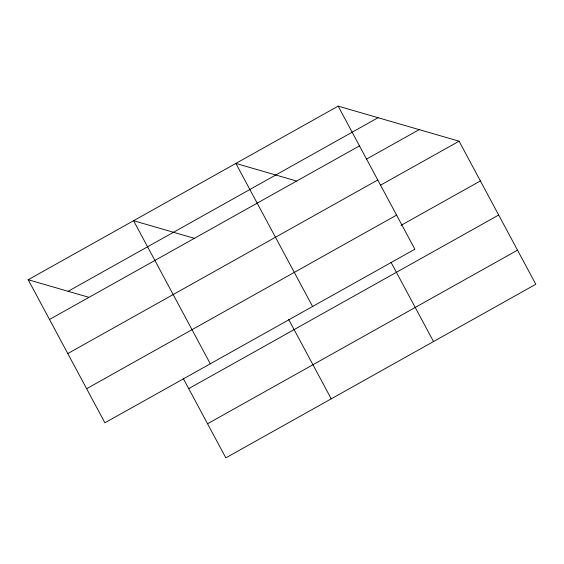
<?xml version="1.0" encoding="UTF-8"?>
<svg xmlns="http://www.w3.org/2000/svg" width="564" height="564" viewBox="0 0 564 564"><rect width="100%" height="100%" fill="white"/><g stroke="black" fill="none" stroke-linecap="round" stroke-linejoin="round"><path stroke-width="0.85" d="M338.16 106.138L414.871 249.21L104.918 422.81L28.2 279.73L338.16 106.138L459.082 141.19L535.8 284.27L225.84 457.862L183.314 378.55M68.103 291.299L378.063 117.707M49.505 319.471L359.465 145.879M366.508 159.126L419.179 129.628M67.793 353.572L377.753 179.979M380.46 185.225L459.082 141.19M86.63 388.709L396.591 215.11M401.004 225.396L480.394 180.931M188.721 388.631L498.675 215.032M207.559 423.761L517.512 250.169M296.333 180.952L235.872 163.426L312.59 306.499M194.051 238.241L133.583 220.714L210.302 363.787M28.2 279.73L88.661 297.263M390.986 262.246L433.512 341.551M288.705 319.527L331.23 398.84"/></g></svg>
